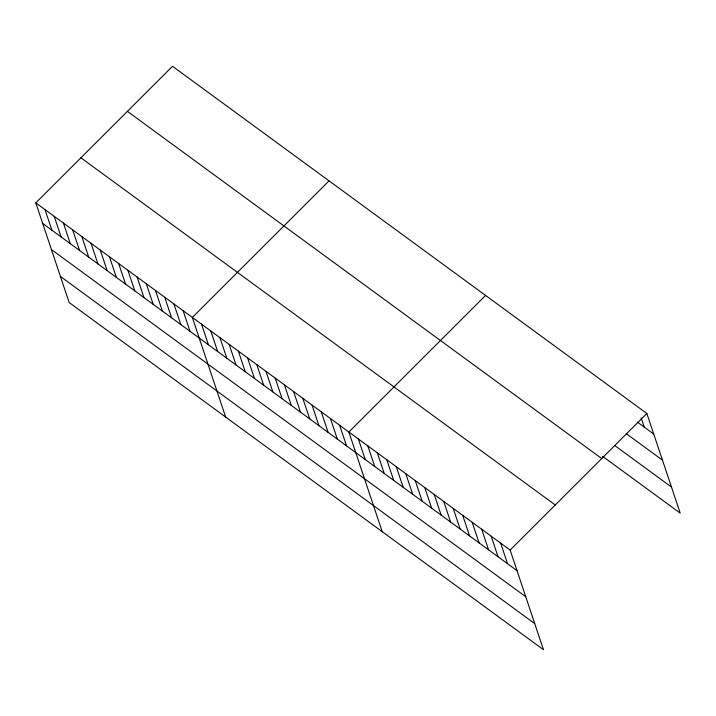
<?xml version="1.0" encoding="UTF-8"?>
<svg xmlns="http://www.w3.org/2000/svg" width="716" height="716" viewBox="0 0 716 716"><rect width="100%" height="100%" fill="white"/><g stroke="black" fill="none" stroke-linecap="round" stroke-linejoin="round"><path stroke-width="1.07" d="M35.8 202.87L510.141 550.058L543.48 649.716L69.148 302.519L35.8 202.87L172.52 66.284L646.852 413.481L680.2 513.13L602.577 456.316M329.047 180.862L192.335 317.439L225.674 417.097M485.582 295.431L348.862 432.017L382.21 531.666M510.141 550.058L646.852 413.481M637.356 422.073L653.744 434.066M626.249 433.645L662.479 460.155M614.552 445.379L671.474 487.041M127.403 111.356L601.735 458.553M80.917 157.797L555.258 504.986M42.692 223.455L517.024 570.652M51.418 249.544L525.759 596.741M60.413 276.43L534.754 623.627M641.16 417.858L644.257 427.121M500.654 543.122L507.537 563.707M491.167 536.177L498.05 556.762M481.68 529.231L488.563 549.816M472.193 522.286L479.076 542.871M462.706 515.341L469.589 535.926M453.219 508.396L460.102 528.981M443.732 501.451L450.624 522.045M434.245 494.514L441.137 515.099M424.758 487.569L431.65 508.154M415.271 480.624L422.163 501.209M405.784 473.679L412.676 494.264M396.297 466.734L403.189 487.319M386.81 459.788L393.702 480.373M377.323 452.843L384.215 473.437M367.836 445.907L374.728 466.492M358.349 438.962L365.241 459.547M339.653 425.277L346.544 445.862M330.452 418.538L337.334 439.123M321.242 411.798L328.125 432.383M312.033 405.059L318.924 425.644M302.823 398.32L309.715 418.905M293.614 391.58L300.505 412.165M284.413 384.841L291.296 405.426M275.204 378.102L282.086 398.687M265.994 371.362L272.885 391.947M256.784 364.614L263.676 385.208M247.575 357.875L254.466 378.469M238.374 351.135L245.257 371.729M229.165 344.396L236.047 364.99M219.955 337.657L226.847 358.251M210.746 330.917L217.637 351.511M201.536 324.178L208.428 344.763M183.126 310.699L190.009 331.284M173.916 303.96L180.808 324.545M164.707 297.221L171.598 317.806M155.497 290.481L162.389 311.066M146.297 283.742L153.179 304.327M137.087 277.002L143.97 297.588M127.878 270.263L134.769 290.848M118.668 263.524L125.56 284.109M109.459 256.784L116.35 277.369M100.258 250.045L107.14 270.63M91.048 243.306L97.931 263.891M81.839 236.566L88.73 257.151M72.629 229.827L79.521 250.412M63.42 223.088L70.311 243.673M54.219 216.348L61.102 236.933M45.01 209.609L51.892 230.194"/></g></svg>
